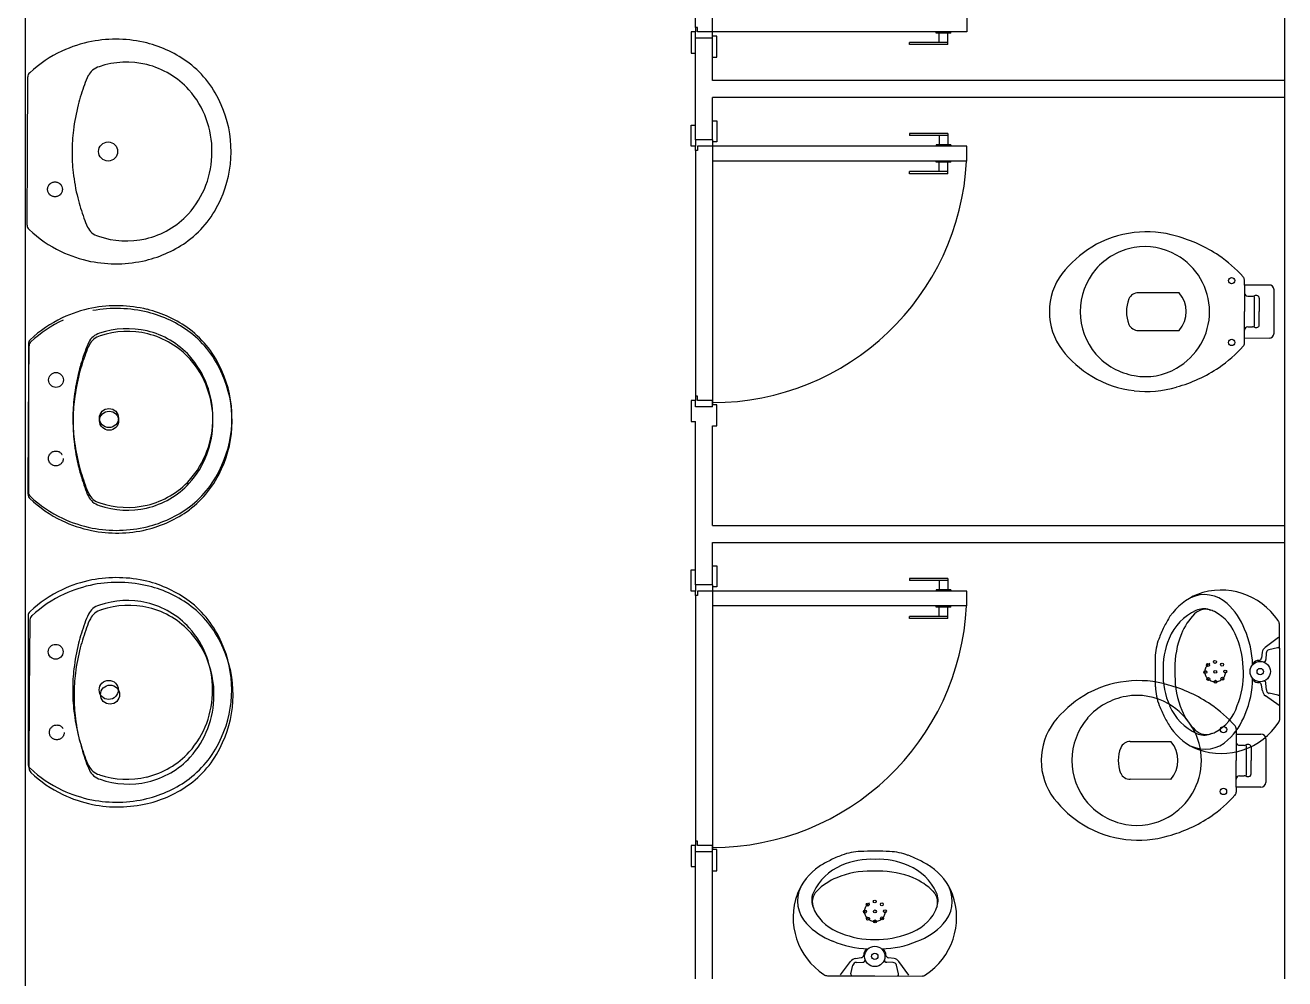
# Model space of a CAD drawing. Extents: x 0 to 244, y -71 to 76.
# Drawn here: x 207.294 to 210.265, y -42.447 to -40.196 of the extents above; entities that cross this region are included whole.
import ezdxf

# ---------------------------------------------------------------- set-up
doc = ezdxf.new("R2010")
doc.units = 0
doc.header["$LTSCALE"] = 0.01
doc.header["$MEASUREMENT"] = 0
doc.linetypes.add('DASHDOT', pattern=[1, 0.5, -0.25, 0, -0.25])
doc.linetypes.add('HIDDEN', pattern=[0.375, 0.25, -0.125])
for name, color, linetype in [('ALV', 2, 'CONTINUOUS'), ('APSAN', 1, 'CONTINUOUS'), ('CARIMBO', 7, 'CONTINUOUS'), ('DIV', 2, 'CONTINUOUS'), ('PORTA', 2, 'CONTINUOUS')]:
    doc.layers.add(name, color=color, linetype=linetype)

msp = doc.modelspace()

# ---------------------------------------------------------------- linework, layer by layer
at = {"layer": 'ALV'}
for p, q in [((207.2943, -37.5568), (207.2943, -43.5965)), ((210.2652, -42.4465), (210.2652, -38.6564))]:
    msp.add_line(p, q, dxfattribs=at)
at = {"layer": 'APSAN'}
for p, q in [((207.2999, -40.4932), (207.3007, -40.3182)), ((207.2991, -40.6682), (207.2999, -40.4932)), ((210.1698, -40.8025), (210.1698, -40.7973)), ((210.1698, -40.8093), (210.1698, -40.8025)), ((210.2278, -40.8092), (210.1698, -40.8093)), ((210.1698, -40.8093), (210.1698, -40.8718)), ((210.0158, -40.8274), (209.9198, -40.8275)), ((210.1778, -40.8358), (210.1888, -40.8357)), ((210.1933, -40.8717), (210.1933, -40.8362)), ((210.2048, -40.8402), (210.2048, -40.8717)), ((210.2398, -40.8717), (210.2398, -40.8202)), ((210.1699, -40.9343), (210.1698, -40.8718)), ((210.1934, -40.9072), (210.1933, -40.8717)), ((210.2049, -40.9032), (210.2048, -40.8717)), ((210.2399, -40.9232), (210.2398, -40.8717)), ((210.1779, -40.9078), (210.1889, -40.9077)), ((209.9199, -40.9165), (210.0159, -40.9164)), ((210.1699, -40.9343), (210.2279, -40.9342)), ((210.1699, -40.9411), (210.1699, -40.9343)), ((207.3019, -40.9483), (207.3019, -41.1233)), ((210.1699, -40.9463), (210.1699, -40.9411)), ((207.3019, -41.1233), (207.302, -41.2983)), ((207.3013, -41.5898), (207.3013, -41.7648)), ((207.3013, -41.7648), (207.3014, -41.9398)), ((210.1507, -41.857), (210.1507, -41.8622)), ((209.9006, -41.8866), (209.9966, -41.8868)), ((210.1507, -41.869), (210.1506, -41.9315)), ((210.1507, -41.8622), (210.1507, -41.869)), ((210.1507, -41.869), (210.2087, -41.8691)), ((210.2206, -41.8801), (210.2206, -41.9316)), ((210.1586, -41.8955), (210.1696, -41.8955)), ((210.1741, -41.896), (210.1741, -41.9315)), ((210.1856, -41.9), (210.1856, -41.9315)), ((210.1505, -41.994), (210.1506, -41.9315)), ((210.1741, -41.9315), (210.174, -41.967)), ((210.1855, -41.963), (210.1856, -41.9315)), ((210.2206, -41.9316), (210.2205, -41.9831)), ((209.9965, -41.9758), (209.9005, -41.9756)), ((210.1585, -41.9675), (210.1695, -41.9675)), ((210.2085, -41.9941), (210.1505, -41.994)), ((210.1505, -41.994), (210.1505, -42.0008)), ((210.1505, -42.0008), (210.1505, -42.006))]:
    msp.add_line(p, q, dxfattribs=at)
for centre, radius in [((207.4899, -40.4941), 0.0225), ((207.3645, -40.5835), 0.0175), ((210.1398, -40.7988), 0.0075), ((210.1399, -40.9448), 0.0075), ((207.3669, -41.0332), 0.0175), ((207.4919, -41.1232), 0.0225), ((207.3663, -41.6748), 0.0175), ((207.4913, -41.7647), 0.0225), ((210.1207, -41.8584), 0.0075), ((210.1205, -42.0044), 0.0075)]:
    msp.add_circle(centre, radius, dxfattribs=at)
for centre, radius, start, end in [((207.5167, -40.557), 0.3292, 101.4943, 114.3446), ((207.5077, -40.5378), 0.3086, 76.2475, 100.5693), ((207.5117, -40.5126), 0.2832, 53.3063, 75.8074), ((207.5072, -40.5256), 0.2967, 115.1698, 132.8882), ((207.5334, -40.4846), 0.2012, 76.3623, 108.7212), ((207.3119, -40.3173), 0.0113, 126.3387, 184.6665), ((207.4825, -40.3348), 0.0439, 131.7931, 153.4102), ((207.4784, -40.3319), 0.039, 104.1796, 130.2315), ((207.533, -40.4827), 0.1995, 42.2691, 76.1104), ((207.5333, -40.4773), 0.242, 22.706, 52.4115), ((207.8229, -40.4851), 0.416, 159.0828, 165.9079), ((207.5599, -40.3761), 0.1317, 152.4409, 162.5344), ((207.5173, -40.4924), 0.2176, 359.2388, 41.3769), ((207.878, -40.5011), 0.4734, 165.6471, 173.0359), ((207.5132, -40.4931), 0.2667, 359.4854, 24.1783), ((207.7827, -40.4931), 0.3778, 172.4953, 180.0982), ((207.7826, -40.4979), 0.3778, 179.3626, 186.9654), ((207.5173, -40.4961), 0.2176, 318.0839, 0.2219), ((207.5132, -40.4954), 0.2667, 335.2824, 359.9754), ((207.878, -40.4908), 0.4734, 186.4249, 193.8136), ((207.8228, -40.5063), 0.416, 193.5528, 200.378), ((207.5331, -40.5114), 0.242, 307.0493, 336.7547), ((207.3103, -40.6692), 0.0113, 174.7942, 233.122), ((207.5588, -40.6128), 0.1317, 196.9263, 207.0199), ((207.5329, -40.506), 0.1995, 283.3503, 317.1916), ((207.5075, -40.4628), 0.2967, 226.5725, 244.2909), ((207.481, -40.6533), 0.0439, 206.0506, 227.6677), ((207.4769, -40.6563), 0.039, 229.2292, 255.2811), ((207.5333, -40.5041), 0.2012, 250.7395, 283.0985), ((209.9379, -40.9319), 0.248, 96.545, 121.135), ((209.9397, -40.927), 0.2433, 73.2998, 97.1072), ((209.9218, -41.0174), 0.3352, 55.9096, 74.8095), ((207.5173, -40.4314), 0.3292, 245.1162, 257.9665), ((207.5118, -40.4759), 0.2832, 283.6533, 306.1544), ((209.9507, -40.9477), 0.2681, 121.7429, 141.9017), ((209.9371, -40.8752), 0.1566, 100.09, 138.8396), ((209.9363, -40.8644), 0.1458, 59.7639, 100.5075), ((207.5081, -40.4506), 0.3086, 258.8914, 283.2133), ((209.9334, -40.8727), 0.1544, 0.3107, 60.4061), ((209.9287, -41.0042), 0.3204, 42.0099, 55.6), ((209.8588, -40.8718), 0.149, 143.0639, 180.1902), ((209.9356, -40.8719), 0.1532, 139.3983, 180.1167), ((210.1596, -40.797), 0.0102, 358.3706, 45.3059), ((210.228, -40.821), 0.0118, 3.7421, 91.3609), ((209.9764, -40.872), 0.0846, 159.2843, 200.8397), ((209.9194, -40.8517), 0.0241, 89.1714, 156.5516), ((209.9641, -40.872), 0.0683, 319.3738, 40.7502), ((210.1781, -40.8274), 0.00832, 184.78, 268.0471), ((210.1879, -40.8239), 0.0119, 274.1141, 294.0824), ((210.1972, -40.847), 0.0131, 70.6745, 109.7201), ((210.1993, -40.8402), 0.00592, 43.998, 67.4636), ((210.1981, -40.84), 0.00666, 358.0191, 36.1643), ((207.5191, -41.186), 0.3292, 101.7805, 114.6308), ((207.51, -41.1668), 0.3086, 76.5337, 100.8555), ((207.5138, -41.1415), 0.2832, 53.5925, 76.0936), ((209.8588, -40.8724), 0.149, 179.9338, 217.0601), ((209.9356, -40.8722), 0.1532, 180.0072, 220.7257), ((209.9334, -40.8714), 0.1544, 299.7178, 359.8132), ((207.5094, -41.1546), 0.2967, 115.4561, 133.1744), ((209.9195, -40.8924), 0.0241, 203.5724, 270.9525), ((210.1782, -40.9161), 0.00832, 92.0769, 175.344), ((210.188, -40.9196), 0.0119, 66.0416, 86.0099), ((210.1993, -40.9033), 0.00592, 292.6603, 316.126), ((210.1982, -40.9035), 0.00666, 323.9597, 2.1048), ((207.4837, -40.9639), 0.0439, 132.0793, 153.6964), ((207.4796, -40.961), 0.039, 104.4658, 130.5178), ((207.5354, -41.1134), 0.2012, 76.6485, 109.0074), ((207.5349, -41.1115), 0.1995, 42.5553, 76.3967), ((207.5352, -41.1061), 0.242, 22.9922, 52.6977), ((210.1973, -40.8964), 0.0131, 250.4038, 289.4495), ((210.2282, -40.9225), 0.0118, 268.763, 356.3818), ((207.3131, -40.9473), 0.0113, 126.6249, 184.9528), ((207.8249, -41.1125), 0.416, 159.369, 166.1941), ((207.5613, -41.0048), 0.1317, 152.7271, 162.8207), ((209.9506, -40.7964), 0.2681, 218.2223, 238.3811), ((209.9284, -40.7398), 0.3204, 304.5239, 318.1141), ((210.1598, -40.9466), 0.0102, 314.8181, 1.7534), ((207.5193, -41.1213), 0.2176, 359.525, 41.6631), ((209.9371, -40.8688), 0.1566, 221.2844, 260.0339), ((207.88, -41.1283), 0.4734, 165.9334, 173.3221), ((207.5153, -41.122), 0.2667, 359.7716, 24.4646), ((209.9378, -40.8121), 0.248, 238.9889, 263.579), ((209.9363, -40.8796), 0.1458, 259.6164, 300.36), ((209.9215, -40.7266), 0.3352, 285.3145, 304.2144), ((209.9396, -40.8171), 0.2433, 263.0167, 286.8242), ((207.7847, -41.1207), 0.3778, 172.7815, 180.3844), ((207.7847, -41.1255), 0.3778, 179.6488, 187.2517), ((207.5193, -41.1251), 0.2176, 318.3701, 0.5081), ((207.5153, -41.1243), 0.2667, 335.5686, 0.2616), ((207.88, -41.1179), 0.4734, 186.7111, 194.0998), ((207.8249, -41.1337), 0.416, 193.8391, 200.6642), ((207.5352, -41.1402), 0.242, 307.3355, 337.0409), ((207.5614, -41.2416), 0.1317, 197.2125, 207.3061), ((207.535, -41.1348), 0.1995, 283.6365, 317.4779), ((207.3132, -41.2992), 0.0113, 175.0804, 233.4083), ((207.5094, -41.0917), 0.2967, 226.8588, 244.5771), ((207.4838, -41.2825), 0.0439, 206.3368, 227.9539), ((207.4797, -41.2854), 0.039, 229.5154, 255.5674), ((207.5354, -41.1329), 0.2012, 251.0257, 283.3847), ((207.5138, -41.1048), 0.2832, 283.9396, 306.4407), ((207.519, -41.0604), 0.3292, 245.4024, 258.2527), ((207.5099, -41.0796), 0.3086, 259.1776, 283.4995), ((207.5094, -41.8084), 0.3086, 76.5337, 100.8555), ((207.5088, -41.7962), 0.2967, 115.4561, 133.1744), ((207.5185, -41.8275), 0.3292, 101.7805, 114.6308), ((207.5132, -41.7831), 0.2832, 53.5925, 76.0936), ((207.5348, -41.755), 0.2012, 76.6485, 109.0074), ((207.5344, -41.7531), 0.1995, 42.5553, 76.3967), ((207.5346, -41.7477), 0.242, 22.9922, 52.6977), ((207.3125, -41.5888), 0.0113, 126.6249, 184.9528), ((207.5607, -41.6463), 0.1317, 152.7271, 162.8207), ((207.4831, -41.6055), 0.0439, 132.0793, 153.6964), ((207.479, -41.6025), 0.039, 104.4658, 130.5178), ((207.8243, -41.754), 0.416, 159.369, 166.1941), ((207.5187, -41.7629), 0.2176, 359.525, 41.6631), ((207.8795, -41.7698), 0.4734, 165.9334, 173.3221), ((207.5147, -41.7636), 0.2667, 359.7716, 24.4646), ((207.7841, -41.7622), 0.3778, 172.7815, 180.3844), ((207.7841, -41.7671), 0.3778, 179.6488, 187.2517), ((207.5187, -41.7666), 0.2176, 318.3701, 0.5081), ((207.5147, -41.7659), 0.2667, 335.5686, 0.2616), ((209.9185, -41.9911), 0.248, 96.3997, 120.9898), ((209.9203, -41.9861), 0.2433, 73.1545, 96.962), ((209.9022, -42.0765), 0.3352, 55.7643, 74.6642), ((209.9313, -42.0068), 0.2681, 121.5976, 141.7564), ((209.9178, -41.9343), 0.1566, 99.9448, 138.6943), ((209.917, -41.9235), 0.1458, 59.6187, 100.3623), ((209.9142, -41.9318), 0.1544, 0.1655, 60.2608), ((209.9091, -42.0633), 0.3204, 41.8646, 55.4548), ((207.8795, -41.7595), 0.4734, 186.7111, 194.0998), ((209.8396, -41.9307), 0.149, 142.9186, 180.0449), ((209.9163, -41.931), 0.1532, 139.253, 179.9715), ((210.1405, -41.8567), 0.0102, 358.2253, 45.1606), ((207.8243, -41.7752), 0.416, 193.8391, 200.6642), ((207.5346, -41.7818), 0.242, 307.3355, 337.0409), ((209.9002, -41.9107), 0.0241, 89.0262, 156.4063), ((209.9448, -41.9312), 0.0683, 319.2285, 40.6049), ((210.1589, -41.8872), 0.00832, 184.6347, 267.9018), ((210.2089, -41.8808), 0.0118, 3.5969, 91.2157), ((207.5344, -41.7764), 0.1995, 283.6365, 317.4779), ((209.9571, -41.9312), 0.0846, 159.139, 200.6944), ((210.1688, -41.8837), 0.0119, 273.9688, 293.9371), ((210.178, -41.9068), 0.0131, 70.5292, 109.5749), ((210.1801, -41.9), 0.00592, 43.8527, 67.3184), ((210.1789, -41.8998), 0.00666, 357.8739, 36.019), ((207.3126, -41.9408), 0.0113, 175.0804, 233.4083), ((207.5608, -41.8831), 0.1317, 197.2125, 207.3061), ((207.4832, -41.924), 0.0439, 206.3368, 227.9539), ((209.8396, -41.9314), 0.149, 179.7885, 216.9148), ((209.9163, -41.9313), 0.1532, 179.862, 220.5804), ((209.9142, -41.9305), 0.1544, 299.5726, 359.668), ((207.5088, -41.7333), 0.2967, 226.8588, 244.5771), ((207.4791, -41.9269), 0.039, 229.5154, 255.5674), ((207.5348, -41.7745), 0.2012, 251.0257, 283.3847), ((207.5132, -41.7464), 0.2832, 283.9396, 306.4407), ((209.9002, -41.9515), 0.0241, 203.4271, 270.8073), ((210.1588, -41.9758), 0.00832, 91.9316, 175.1987), ((210.1687, -41.9794), 0.0119, 65.8963, 85.8646), ((210.1779, -41.9562), 0.0131, 250.2586, 289.3042), ((210.18, -41.9631), 0.00592, 292.5151, 315.9807), ((210.1789, -41.9633), 0.00666, 323.8144, 1.9596), ((207.5184, -41.7019), 0.3292, 245.4024, 258.2527), ((210.1403, -42.0063), 0.0102, 314.6728, 1.6081), ((210.2088, -41.9823), 0.0118, 268.6178, 356.2366), ((207.5094, -41.7211), 0.3086, 259.1776, 283.4995), ((209.9315, -41.8555), 0.2681, 218.077, 238.2358), ((209.9178, -41.928), 0.1566, 221.1391, 259.8887), ((209.9094, -41.799), 0.3204, 304.3787, 317.9688), ((209.917, -41.9387), 0.1458, 259.4711, 300.2148), ((209.9026, -41.7857), 0.3352, 285.1692, 304.0691), ((209.9186, -41.8712), 0.248, 238.8437, 263.4337), ((209.9205, -41.8762), 0.2433, 262.8715, 286.6789)]:
    msp.add_arc(centre, radius, start, end, dxfattribs=at)
at = {"layer": 'CARIMBO', "color": 2}
for p, q in [((209.4427, -40.2147), (209.4427, -40.2117)), ((209.4427, -40.2147), (209.4427, -40.2117)), ((209.4777, -40.2147), (209.4427, -40.2147)), ((209.4777, -40.2147), (209.4427, -40.2147)), ((209.4502, -40.2367), (209.4502, -40.2147)), ((209.4502, -40.2367), (209.4502, -40.2147)), ((209.4702, -40.2417), (209.4702, -40.2147)), ((209.4702, -40.2417), (209.4702, -40.2147)), ((209.4777, -40.2147), (209.4777, -40.2117)), ((209.4777, -40.2147), (209.4777, -40.2117)), ((209.4702, -40.2367), (209.3802, -40.2367)), ((209.3802, -40.2417), (209.3802, -40.2367)), ((209.4702, -40.2367), (209.3802, -40.2367)), ((209.3802, -40.2417), (209.3802, -40.2367)), ((209.4702, -40.2417), (209.3802, -40.2417)), ((209.4702, -40.2417), (209.3802, -40.2417)), ((207.2999, -40.4932), (207.3007, -40.3182)), ((209.3802, -40.4517), (209.3802, -40.4567)), ((209.4702, -40.4517), (209.3802, -40.4517)), ((209.3802, -40.4517), (209.3802, -40.4567)), ((209.4702, -40.4517), (209.3802, -40.4517)), ((209.4702, -40.4567), (209.3802, -40.4567)), ((209.4702, -40.4567), (209.3802, -40.4567)), ((209.4502, -40.4567), (209.4502, -40.4787)), ((209.4502, -40.4567), (209.4502, -40.4787)), ((209.4702, -40.4517), (209.4702, -40.4787)), ((209.4702, -40.4517), (209.4702, -40.4787)), ((209.4777, -40.4787), (209.4427, -40.4787)), ((209.4427, -40.4787), (209.4427, -40.4817)), ((209.4777, -40.4787), (209.4427, -40.4787)), ((209.4427, -40.4787), (209.4427, -40.4817)), ((209.4777, -40.4787), (209.4777, -40.4817)), ((209.4777, -40.4787), (209.4777, -40.4817)), ((207.2991, -40.6682), (207.2999, -40.4932)), ((209.4427, -40.5197), (209.4427, -40.5167)), ((209.4427, -40.5197), (209.4427, -40.5167)), ((209.4777, -40.5197), (209.4427, -40.5197)), ((209.4777, -40.5197), (209.4427, -40.5197)), ((209.4502, -40.5417), (209.4502, -40.5197)), ((209.4502, -40.5417), (209.4502, -40.5197)), ((209.4702, -40.5467), (209.4702, -40.5197)), ((209.4702, -40.5467), (209.4702, -40.5197)), ((209.4777, -40.5197), (209.4777, -40.5167)), ((209.4777, -40.5197), (209.4777, -40.5167)), ((209.3802, -40.5467), (209.3802, -40.5417)), ((209.4702, -40.5417), (209.3802, -40.5417)), ((209.3802, -40.5467), (209.3802, -40.5417)), ((209.4702, -40.5417), (209.3802, -40.5417)), ((209.4702, -40.5467), (209.3802, -40.5467)), ((209.4702, -40.5467), (209.3802, -40.5467)), ((210.1698, -40.8025), (210.1698, -40.7973)), ((210.1698, -40.8093), (210.1698, -40.8025)), ((210.2278, -40.8092), (210.1698, -40.8093)), ((210.1698, -40.8093), (210.1698, -40.8718)), ((210.0158, -40.8274), (209.9198, -40.8275)), ((210.1778, -40.8358), (210.1888, -40.8357)), ((210.1933, -40.8717), (210.1933, -40.8362)), ((210.2048, -40.8402), (210.2048, -40.8717)), ((210.2398, -40.8717), (210.2398, -40.8202)), ((210.1699, -40.9343), (210.1698, -40.8718)), ((210.1934, -40.9072), (210.1933, -40.8717)), ((210.2049, -40.9032), (210.2048, -40.8717)), ((210.2399, -40.9232), (210.2398, -40.8717)), ((210.1779, -40.9078), (210.1889, -40.9077)), ((209.9199, -40.9165), (210.0159, -40.9164)), ((210.1699, -40.9343), (210.2279, -40.9342)), ((210.1699, -40.9411), (210.1699, -40.9343)), ((207.3022, -41.1281), (207.3034, -40.9531)), ((210.1699, -40.9463), (210.1699, -40.9411)), ((207.301, -41.3031), (207.3022, -41.1281)), ((209.3802, -41.5016), (209.3802, -41.5066)), ((209.4702, -41.5016), (209.3802, -41.5016)), ((209.4702, -41.5016), (209.4702, -41.5286)), ((209.4702, -41.5066), (209.3802, -41.5066)), ((209.4777, -41.5286), (209.4427, -41.5286)), ((209.4427, -41.5286), (209.4427, -41.5316)), ((209.4502, -41.5066), (209.4502, -41.5286)), ((209.4777, -41.5286), (209.4777, -41.5316)), ((209.3802, -41.5966), (209.3802, -41.5916)), ((209.4702, -41.5916), (209.3802, -41.5916)), ((209.4427, -41.5696), (209.4427, -41.5666)), ((209.4777, -41.5696), (209.4427, -41.5696)), ((209.4502, -41.5916), (209.4502, -41.5696)), ((209.4702, -41.5966), (209.4702, -41.5696)), ((209.4777, -41.5696), (209.4777, -41.5666)), ((210.0872, -41.5755), (210.0908, -41.5766)), ((207.3045, -41.7745), (207.3057, -41.5995)), ((209.4702, -41.5966), (209.3802, -41.5966)), ((210.2531, -41.7212), (210.2524, -41.6097)), ((210.2506, -41.6407), (210.2187, -41.6644)), ((210.2118, -41.6759), (210.2099, -41.6895)), ((210.2213, -41.6784), (210.2204, -41.6929)), ((210.2477, -41.6652), (210.2277, -41.6698)), ((209.9591, -41.7213), (209.9591, -41.723)), ((209.9591, -41.723), (209.9591, -41.7247)), ((210.0059, -41.7149), (210.0061, -41.7227)), ((210.0061, -41.7227), (210.006, -41.7306)), ((210.2538, -41.8327), (210.2531, -41.7212)), ((210.2124, -41.7669), (210.2103, -41.7535)), ((210.2218, -41.7644), (210.2207, -41.7499)), ((207.3034, -41.9495), (207.3045, -41.7745)), ((210.2516, -41.8017), (210.2194, -41.7784)), ((210.2484, -41.7772), (210.2284, -41.7728)), ((210.0926, -41.8678), (210.0891, -41.8689)), ((209.2988, -42.1456), (209.2971, -42.1456)), ((209.3005, -42.1456), (209.2988, -42.1456)), ((209.2986, -42.1926), (209.2908, -42.1924)), ((209.3065, -42.1925), (209.2986, -42.1926)), ((209.1529, -42.2778), (209.1517, -42.2743)), ((209.4452, -42.2751), (209.444, -42.2786)), ((209.2175, -42.4374), (209.2411, -42.4054)), ((209.242, -42.4344), (209.2466, -42.4144)), ((209.2526, -42.3985), (209.2661, -42.3965)), ((209.2551, -42.408), (209.2696, -42.407)), ((209.3411, -42.4082), (209.3266, -42.4072)), ((209.3436, -42.3987), (209.3301, -42.3967)), ((209.354, -42.4347), (209.3496, -42.4147)), ((209.3785, -42.4378), (209.3551, -42.4057)), ((209.1865, -42.4393), (209.298, -42.4396)), ((209.298, -42.4396), (209.4095, -42.4399))]:
    msp.add_line(p, q, dxfattribs=at)
for centre, radius in [((207.4899, -40.4941), 0.0225), ((210.1398, -40.7988), 0.0075), ((210.1399, -40.9448), 0.0075), ((207.4922, -41.1294), 0.0225), ((210.084, -41.706), 0.0035), ((210.1004, -41.6986), 0.0035), ((210.1172, -41.7051), 0.0035), ((210.2071, -41.7215), 0.024), ((210.0776, -41.7228), 0.0035), ((210.0849, -41.7392), 0.0035), ((210.1011, -41.7221), 0.0035), ((210.1181, -41.7383), 0.0035), ((210.1246, -41.7215), 0.0035), ((210.2071, -41.7215), 0.0075), ((207.4945, -41.7758), 0.0225), ((210.1017, -41.7456), 0.0035), ((209.2815, -42.2713), 0.0035), ((209.298, -42.2641), 0.0035), ((209.3147, -42.2707), 0.0035), ((209.2749, -42.288), 0.0035), ((209.2821, -42.3045), 0.0035), ((209.2984, -42.2876), 0.0035), ((209.3153, -42.3039), 0.0035), ((209.3219, -42.2871), 0.0035), ((209.2988, -42.3111), 0.0035), ((209.2981, -42.3936), 0.024), ((209.2981, -42.3936), 0.0075)]:
    msp.add_circle(centre, radius, dxfattribs=at)
at = {"layer": 'CARIMBO', "color": 2, "linetype": 'HIDDEN'}
for centre in [(207.3645, -40.5835), (207.3666, -41.2186), (207.3689, -41.865)]:
    msp.add_circle(centre, 0.0175, dxfattribs=at)
at = {"layer": 'CARIMBO', "color": 2, "linetype": 'DASHDOT'}
for centre in [(210.1011, -41.7221), (209.2984, -42.2876)]:
    msp.add_circle(centre, 0.024, dxfattribs=at)
at = {"layer": 'CARIMBO', "color": 2}
for centre, radius, start, end in [((207.5167, -40.557), 0.3292, 101.4943, 114.3446), ((207.5077, -40.5378), 0.3086, 76.2475, 100.5693), ((207.5117, -40.5126), 0.2832, 53.3063, 75.8074), ((207.5072, -40.5256), 0.2967, 115.1698, 132.8882), ((207.5334, -40.4846), 0.2012, 76.3623, 108.7212), ((207.3119, -40.3173), 0.0113, 126.3387, 184.6665), ((207.4825, -40.3348), 0.0439, 131.7931, 153.4102), ((207.4784, -40.3319), 0.039, 104.1796, 130.2315), ((207.533, -40.4827), 0.1995, 42.2691, 76.1104), ((207.5333, -40.4773), 0.242, 22.706, 52.4115), ((207.8229, -40.4851), 0.416, 159.0828, 165.9079), ((207.5599, -40.3761), 0.1317, 152.4409, 162.5344), ((207.5173, -40.4924), 0.2176, 359.2388, 41.3769), ((207.878, -40.5011), 0.4734, 165.6471, 173.0359), ((207.5132, -40.4931), 0.2667, 359.4854, 24.1783), ((207.7827, -40.4931), 0.3778, 172.4953, 180.0982), ((207.7826, -40.4979), 0.3778, 179.3626, 186.9654), ((207.5173, -40.4961), 0.2176, 318.0839, 0.2219), ((207.5132, -40.4954), 0.2667, 335.2824, 359.9754), ((207.878, -40.4908), 0.4734, 186.4249, 193.8136), ((207.8228, -40.5063), 0.416, 193.5528, 200.378), ((207.5331, -40.5114), 0.242, 307.0493, 336.7547), ((207.3103, -40.6692), 0.0113, 174.7942, 233.122), ((207.5588, -40.6128), 0.1317, 196.9263, 207.0199), ((207.5329, -40.506), 0.1995, 283.3503, 317.1916), ((207.5075, -40.4628), 0.2967, 226.5725, 244.2909), ((207.481, -40.6533), 0.0439, 206.0506, 227.6677), ((207.4769, -40.6563), 0.039, 229.2292, 255.2811), ((207.5333, -40.5041), 0.2012, 250.7395, 283.0985), ((209.9379, -40.9319), 0.248, 96.545, 121.135), ((209.9397, -40.927), 0.2433, 73.2998, 97.1072), ((209.9218, -41.0174), 0.3352, 55.9096, 74.8095), ((207.5173, -40.4314), 0.3292, 245.1162, 257.9665), ((207.5118, -40.4759), 0.2832, 283.6533, 306.1544), ((209.9507, -40.9477), 0.2681, 121.7429, 141.9017), ((209.9371, -40.8752), 0.1566, 100.09, 138.8396), ((209.9363, -40.8644), 0.1458, 59.7639, 100.5075), ((207.5081, -40.4506), 0.3086, 258.8914, 283.2133), ((209.9334, -40.8727), 0.1544, 0.3107, 60.4061), ((209.9287, -41.0042), 0.3204, 42.0099, 55.6), ((209.8588, -40.8718), 0.149, 143.0639, 180.1902), ((209.9356, -40.8719), 0.1532, 139.3983, 180.1167), ((210.1596, -40.797), 0.0102, 358.3706, 45.3059), ((210.228, -40.821), 0.0118, 3.7421, 91.3609), ((209.9764, -40.872), 0.0846, 159.2843, 200.8397), ((209.9194, -40.8517), 0.0241, 89.1714, 156.5516), ((209.9641, -40.872), 0.0683, 319.3738, 40.7502), ((210.1781, -40.8274), 0.00832, 184.78, 268.0471), ((210.1879, -40.8239), 0.0119, 274.1141, 294.0824), ((210.1972, -40.847), 0.0131, 70.6745, 109.7201), ((210.1993, -40.8402), 0.00592, 43.998, 67.4636), ((210.1981, -40.84), 0.00666, 358.0191, 36.1643), ((207.5099, -41.1732), 0.3086, 76.134, 100.4558), ((207.5139, -41.1479), 0.2832, 53.1928, 75.6939), ((209.8588, -40.8724), 0.149, 179.9338, 217.0601), ((209.9356, -40.8722), 0.1532, 180.0072, 220.7257), ((209.9334, -40.8714), 0.1544, 299.7178, 359.8132), ((207.5094, -41.161), 0.2967, 115.0563, 132.7747), ((209.9195, -40.8924), 0.0241, 203.5724, 270.9525), ((210.1782, -40.9161), 0.00832, 92.0769, 175.344), ((210.188, -40.9196), 0.0119, 66.0416, 86.0099), ((210.1993, -40.9033), 0.00592, 292.6603, 316.126), ((210.1982, -40.9035), 0.00666, 323.9597, 2.1048), ((207.4851, -40.9701), 0.0439, 131.6796, 153.2966), ((207.481, -40.9671), 0.039, 104.0661, 130.118), ((207.5357, -41.12), 0.2012, 76.2487, 108.6077), ((207.5353, -41.1181), 0.1995, 42.1556, 75.9969), ((207.5356, -41.1127), 0.242, 22.5925, 52.298), ((210.1973, -40.8964), 0.0131, 250.4038, 289.4495), ((210.2282, -40.9225), 0.0118, 268.763, 356.3818), ((207.3146, -40.9522), 0.0113, 126.2252, 184.553), ((207.5624, -41.0115), 0.1317, 152.3274, 162.4209), ((209.9506, -40.7964), 0.2681, 218.2223, 238.3811), ((209.9284, -40.7398), 0.3204, 304.5239, 318.1141), ((210.1598, -40.9466), 0.0102, 314.8181, 1.7534), ((207.8252, -41.121), 0.416, 158.9692, 165.7944), ((207.5196, -41.1277), 0.2176, 359.1253, 41.2634), ((209.9371, -40.8688), 0.1566, 221.2844, 260.0339), ((207.8803, -41.1372), 0.4734, 165.5336, 172.9224), ((207.5155, -41.1284), 0.2667, 359.3719, 24.0648), ((209.9378, -40.8121), 0.248, 238.9889, 263.579), ((209.9363, -40.8796), 0.1458, 259.6164, 300.36), ((209.9215, -40.7266), 0.3352, 285.3145, 304.2144), ((209.9396, -40.8171), 0.2433, 263.0167, 286.8242), ((207.7849, -41.1289), 0.3778, 172.3818, 179.9847), ((207.7849, -41.1338), 0.3778, 179.249, 186.8519), ((207.5195, -41.1315), 0.2176, 317.9704, 0.1084), ((207.5155, -41.1307), 0.2667, 335.1689, 359.8618), ((207.8803, -41.1268), 0.4734, 186.3114, 193.7001), ((207.8251, -41.1422), 0.416, 193.4393, 200.2645), ((207.5353, -41.1467), 0.242, 306.9358, 336.6412), ((207.5608, -41.2483), 0.1317, 196.8128, 206.9064), ((207.5351, -41.1413), 0.1995, 283.2368, 317.0781), ((207.3122, -41.3042), 0.0113, 174.6807, 233.0085), ((207.5098, -41.0981), 0.2967, 226.459, 244.1774), ((207.4829, -41.2886), 0.0439, 205.9371, 227.5542), ((207.4788, -41.2915), 0.039, 229.1157, 255.1676), ((207.5356, -41.1394), 0.2012, 250.626, 282.985), ((207.5142, -41.1112), 0.2832, 283.5398, 306.0409), ((207.5197, -41.0668), 0.3292, 245.0027, 257.853), ((207.5105, -41.0859), 0.3086, 258.7779, 283.0998), ((207.5212, -41.8388), 0.3292, 101.3822, 114.2326), ((207.5123, -41.8196), 0.3086, 76.1355, 100.4573), ((207.5163, -41.7943), 0.2832, 53.1943, 75.6954), ((210.1151, -41.6905), 0.1612, 33.6357, 110.3976), ((207.5118, -41.8074), 0.2967, 115.0578, 132.7762), ((210.1141, -41.6745), 0.146, 112.2077, 145.1022), ((210.0759, -41.6174), 0.0775, 46.6739, 115.5334), ((210.019, -41.6804), 0.1624, 21.191, 47.3438), ((207.3169, -41.5986), 0.0113, 126.2267, 184.5545), ((207.4874, -41.6165), 0.0439, 131.6811, 153.2981), ((207.4834, -41.6135), 0.039, 104.0676, 130.1195), ((207.5381, -41.7664), 0.2012, 76.2502, 108.6092), ((207.5376, -41.7644), 0.1995, 42.1571, 75.9984), ((207.5379, -41.7591), 0.242, 22.594, 52.2995), ((210.2176, -41.7322), 0.2641, 147.6998, 154.0985), ((210.1079, -41.6905), 0.1247, 114.8747, 157.6884), ((210.1527, -41.6858), 0.142, 134.9374, 157.9236), ((210.0784, -41.6114), 0.0369, 65.9536, 134.9374), ((210.0738, -41.6169), 0.0436, 72.0555, 114.8747), ((210.0801, -41.6266), 0.0507, 67.8654, 74.7015), ((210.0485, -41.6764), 0.1092, 18.4458, 62.3369), ((207.8276, -41.7674), 0.416, 158.9708, 165.7959), ((207.5648, -41.6579), 0.1317, 152.3289, 162.4224), ((210.2826, -41.7637), 0.3364, 154.0985, 159.2937), ((210.2382, -41.61), 0.0142, 1.3061, 38.2962), ((207.5219, -41.7741), 0.2176, 359.1268, 41.2649), ((210.0931, -41.6921), 0.1338, 159.2937, 178.516), ((210.1537, -41.7137), 0.1758, 156.3704, 183.0186), ((210.2135, -41.7105), 0.2076, 157.9236, 181.2235), ((209.955, -41.7215), 0.2125, 359.9414, 22.02), ((209.9734, -41.7095), 0.2157, 1.0306, 24.0097), ((207.8826, -41.7836), 0.4734, 165.5351, 172.9239), ((207.5179, -41.7748), 0.2667, 359.3734, 24.0663), ((210.2307, -41.6794), 0.0193, 128.5689, 169.4959), ((210.2296, -41.678), 0.00835, 103.1003, 182.8112), ((210.249, -41.6687), 0.00375, 9.212, 110.4903), ((210.9747, -41.7149), 1.0157, 178.516, 180.3611), ((210.2033, -41.7122), 0.0168, 86.2148, 142.7984), ((210.2034, -41.689), 0.00652, 279.2409, 356.4603), ((210.2156, -41.6939), 0.00485, 254.5388, 12.3644), ((207.7873, -41.7753), 0.3778, 172.3833, 179.9862), ((210.9747, -41.7183), 1.0157, 180.3611, 182.2062), ((210.1538, -41.73), 0.1758, 177.7035, 204.3518), ((210.2136, -41.7324), 0.2076, 179.4987, 202.7986), ((209.9551, -41.7246), 0.2125, 338.7021, 0.7807), ((209.9735, -41.7364), 0.2157, 336.7125, 359.6916), ((210.0935, -41.7523), 0.1338, 182.2062, 201.4285), ((210.2034, -41.7308), 0.0168, 217.9237, 274.5073), ((210.2038, -41.7539), 0.00652, 4.2618, 81.4812), ((210.2312, -41.7632), 0.0193, 191.2263, 232.1532), ((210.216, -41.7489), 0.00485, 348.3578, 106.1834), ((210.2302, -41.7647), 0.00835, 177.911, 257.6219), ((207.7873, -41.7802), 0.3778, 179.2505, 186.8534), ((207.5219, -41.7778), 0.2176, 317.9719, 0.1099), ((207.5179, -41.7771), 0.2667, 335.1704, 359.8633), ((210.2497, -41.7737), 0.00375, 250.2319, 351.5101), ((207.8827, -41.7732), 0.4734, 186.3129, 193.7016), ((210.2821, -41.6783), 0.3364, 201.4285, 206.6236), ((210.2175, -41.7106), 0.2641, 206.6236, 213.0224), ((210.1083, -41.7537), 0.1247, 203.0338, 245.8474), ((210.1531, -41.7578), 0.142, 202.7986, 225.7848), ((210.0491, -41.7686), 0.1092, 298.3852, 342.2764), ((210.0195, -41.7649), 0.1624, 313.3784, 339.5312), ((210.1147, -41.7696), 0.146, 215.6199, 248.5145), ((210.1155, -41.7536), 0.1612, 250.3246, 327.0864), ((210.2396, -41.8325), 0.0142, 322.426, 359.4161), ((207.8275, -41.7886), 0.416, 193.4408, 200.266), ((210.0772, -41.8272), 0.0775, 245.1887, 314.0483), ((210.0798, -41.8332), 0.0369, 225.7848, 294.7685), ((210.0751, -41.8277), 0.0436, 245.8474, 288.6667), ((210.0813, -41.8179), 0.0507, 286.0207, 292.8568), ((207.5377, -41.7931), 0.242, 306.9373, 336.6427), ((207.5632, -41.8946), 0.1317, 196.8143, 206.9079), ((207.5375, -41.7877), 0.1995, 283.2383, 317.0796), ((207.3146, -41.9506), 0.0113, 174.6822, 233.01), ((207.5122, -41.7445), 0.2967, 226.4605, 244.1789), ((207.4853, -41.935), 0.0439, 205.9386, 227.5557), ((207.4812, -41.9379), 0.039, 229.1172, 255.1691), ((207.538, -41.7858), 0.2012, 250.6275, 282.9865), ((207.5165, -41.7576), 0.2832, 283.5413, 306.0424), ((207.5221, -41.7132), 0.3292, 245.0042, 257.8545), ((207.5129, -41.7323), 0.3086, 258.7794, 283.1013), ((209.3407, -42.469), 0.3364, 110.9185, 116.1136), ((209.2683, -42.2797), 0.1338, 91.6962, 110.9185), ((209.2944, -43.1612), 1.0157, 89.8511, 91.6962), ((209.2978, -43.1612), 1.0157, 88.006, 89.8511), ((209.3285, -42.2799), 0.1338, 68.7837, 88.006), ((209.2552, -42.4687), 0.3364, 63.5885, 68.7837), ((209.2508, -42.3008), 0.146, 125.1099, 158.0045), ((209.2668, -42.2946), 0.1247, 112.5238, 155.3374), ((209.3089, -42.4041), 0.2641, 116.1136, 122.5124), ((209.2901, -42.3402), 0.1758, 87.1935, 113.8418), ((209.3064, -42.3402), 0.1758, 65.8604, 92.5086), ((209.33, -42.2947), 0.1247, 24.3647, 67.1784), ((209.2873, -42.4041), 0.2641, 57.1898, 63.5885), ((209.3459, -42.301), 0.146, 21.6977, 54.5922), ((209.2623, -42.3393), 0.142, 112.2886, 135.2748), ((209.2872, -42.4), 0.2076, 88.9887, 112.2886), ((209.3091, -42.4001), 0.2076, 67.4136, 90.7135), ((209.3343, -42.3395), 0.142, 44.4274, 67.4136), ((209.1935, -42.2628), 0.0775, 154.6787, 223.5383), ((209.1931, -42.2607), 0.0436, 155.3374, 198.1567), ((209.1876, -42.2653), 0.0369, 135.2748, 204.2585), ((209.4094, -42.2659), 0.0369, 335.4436, 44.4274), ((209.4039, -42.2613), 0.0436, 341.5455, 24.3647), ((209.4034, -42.2633), 0.0775, 316.1639, 25.0234), ((209.2668, -42.3017), 0.1612, 159.8146, 236.5764), ((209.3299, -42.3019), 0.1612, 303.1257, 19.8876), ((209.2028, -42.2669), 0.0507, 195.5107, 202.3468), ((209.2524, -42.2352), 0.1092, 207.8752, 251.7664), ((209.3446, -42.2354), 0.1092, 287.9358, 331.8269), ((209.3941, -42.2674), 0.0507, 337.3554, 344.1915), ((209.2564, -42.2057), 0.1624, 222.8684, 249.0212), ((209.3409, -42.2059), 0.1624, 290.681, 316.8338), ((209.2853, -42.1599), 0.2157, 246.2025, 269.1816), ((209.2972, -42.1415), 0.2125, 248.1921, 270.2707), ((209.3003, -42.1416), 0.2125, 269.4314, 291.51), ((209.3122, -42.16), 0.2157, 270.5206, 293.4997), ((209.2657, -42.39), 0.00652, 273.7518, 350.9712), ((209.2889, -42.3898), 0.0168, 127.4137, 183.9973), ((209.3074, -42.3899), 0.0168, 355.7048, 52.2884), ((209.3306, -42.3902), 0.00652, 188.7309, 265.9503), ((209.2562, -42.4174), 0.0193, 100.7163, 141.6432), ((209.2547, -42.4163), 0.00835, 87.401, 167.1119), ((209.2706, -42.4023), 0.00485, 257.8478, 15.6734), ((209.3256, -42.4024), 0.00485, 164.0288, 281.8544), ((209.3414, -42.4165), 0.00835, 12.5903, 92.3012), ((209.3399, -42.4176), 0.0193, 38.0589, 78.9859), ((209.1868, -42.4251), 0.0142, 231.916, 268.9061), ((209.2455, -42.4357), 0.00375, 159.7219, 261.0001), ((209.3505, -42.436), 0.00375, 278.702, 19.9803), ((209.4093, -42.4257), 0.0142, 270.7961, 307.7862)]:
    msp.add_arc(centre, radius, start, end, dxfattribs=at)
at = {"layer": 'DIV'}
for p, q in [((208.9152, -40.2267), (208.8752, -40.2267)), ((208.8752, -40.4667), (208.8752, -40.2267)), ((208.9152, -40.3267), (208.9152, -40.2267)), ((210.2652, -40.3267), (208.9152, -40.3267)), ((210.2652, -40.3667), (208.9152, -40.3667)), ((208.9152, -40.4667), (208.9152, -40.3667)), ((208.9152, -40.4667), (208.8752, -40.4667)), ((208.9152, -41.0967), (208.8752, -41.0967)), ((208.8752, -41.5166), (208.8752, -41.1317)), ((208.9152, -41.3766), (208.9152, -41.1417)), ((208.9152, -41.3766), (210.2652, -41.3766)), ((208.9152, -41.5166), (208.9152, -41.4166)), ((208.9152, -41.4166), (210.2652, -41.4166)), ((208.9152, -41.5166), (208.8752, -41.5166)), ((208.9152, -42.1466), (208.8752, -42.1466)), ((208.8752, -42.4465), (208.8752, -42.1466)), ((208.9152, -42.4465), (208.9152, -42.1466))]:
    msp.add_line(p, q, dxfattribs=at)
at = {"layer": 'PORTA', "color": 1}
for p, q in [((208.8752, -40.2017), (208.8752, -39.6217)), ((208.8752, -40.4917), (208.8752, -41.0717)), ((208.9152, -40.5167), (208.9152, -41.0917)), ((208.8752, -41.5416), (208.8752, -42.1216)), ((208.9152, -41.5666), (208.9152, -42.1416))]:
    msp.add_line(p, q, dxfattribs=at)
at = {"layer": 'PORTA'}
for p, q in [((208.9152, -40.2117), (208.9152, -40.1767)), ((209.5152, -40.1767), (209.5152, -40.2117)), ((209.5152, -40.2117), (208.9152, -40.2117)), ((209.5152, -40.4817), (208.9152, -40.4817)), ((208.9152, -40.4817), (208.9152, -40.5167)), ((209.5152, -40.5167), (209.5152, -40.4817)), ((209.5152, -40.5167), (208.9152, -40.5167)), ((208.9152, -41.5316), (208.9152, -41.5666)), ((209.5152, -41.5316), (208.9152, -41.5316)), ((209.5152, -41.5666), (209.5152, -41.5316)), ((209.5152, -41.5666), (208.9152, -41.5666))]:
    msp.add_line(p, q, dxfattribs=at)
at = {"layer": 'PORTA', "linetype": 'Continuous'}
for p, q in [((208.8752, -40.2117), (208.8652, -40.2117)), ((208.8652, -40.2117), (208.8652, -40.2617)), ((208.8802, -40.2017), (208.8752, -40.2017)), ((208.8752, -40.2017), (208.8752, -40.2117)), ((208.8752, -40.2267), (208.8752, -40.2117)), ((208.8802, -40.2117), (208.8802, -40.2017)), ((208.9152, -40.2117), (208.8802, -40.2117)), ((208.9152, -40.2217), (208.9152, -40.2117)), ((208.9252, -40.2217), (208.9152, -40.2217)), ((208.9152, -40.2267), (208.9152, -40.2217)), ((208.9252, -40.2717), (208.9252, -40.2217)), ((208.8652, -40.2617), (208.8752, -40.2617)), ((208.9152, -40.2717), (208.9252, -40.2717)), ((208.8652, -40.4817), (208.8652, -40.4317)), ((208.8652, -40.4317), (208.8752, -40.4317)), ((208.9152, -40.4217), (208.9252, -40.4217)), ((208.9252, -40.4217), (208.9252, -40.4717)), ((208.8752, -40.4817), (208.8652, -40.4817)), ((208.8752, -40.4667), (208.8752, -40.4817)), ((208.8752, -40.4917), (208.8752, -40.4817)), ((208.8802, -40.4917), (208.8752, -40.4917)), ((208.9152, -40.4817), (208.8802, -40.4817)), ((208.8802, -40.4817), (208.8802, -40.4917)), ((208.9152, -40.4667), (208.9152, -40.4717)), ((208.9252, -40.4717), (208.9152, -40.4717)), ((208.9152, -40.4717), (208.9152, -40.4817)), ((208.8752, -41.0817), (208.8652, -41.0817)), ((208.8652, -41.0817), (208.8652, -41.1317)), ((208.8802, -41.0717), (208.8752, -41.0717)), ((208.8752, -41.0717), (208.8752, -41.0817)), ((208.8752, -41.0967), (208.8752, -41.0817)), ((208.8802, -41.0817), (208.8802, -41.0717)), ((208.9152, -41.0817), (208.8802, -41.0817)), ((208.9152, -41.0917), (208.9152, -41.0817)), ((208.9252, -41.0917), (208.9152, -41.0917)), ((208.9152, -41.0967), (208.9152, -41.0917)), ((208.9252, -41.1417), (208.9252, -41.0917)), ((208.8652, -41.1317), (208.8752, -41.1317)), ((208.9152, -41.1417), (208.9252, -41.1417)), ((208.9152, -41.4716), (208.9252, -41.4716)), ((208.9252, -41.4716), (208.9252, -41.5216)), ((208.8652, -41.5316), (208.8652, -41.4816)), ((208.8652, -41.4816), (208.8752, -41.4816)), ((208.8752, -41.5316), (208.8652, -41.5316)), ((208.8752, -41.5166), (208.8752, -41.5316)), ((208.8752, -41.5416), (208.8752, -41.5316)), ((208.9152, -41.5316), (208.8802, -41.5316)), ((208.8802, -41.5316), (208.8802, -41.5416)), ((208.9152, -41.5166), (208.9152, -41.5216)), ((208.9252, -41.5216), (208.9152, -41.5216)), ((208.9152, -41.5216), (208.9152, -41.5316)), ((208.8802, -41.5416), (208.8752, -41.5416)), ((208.8802, -42.1216), (208.8752, -42.1216)), ((208.8752, -42.1216), (208.8752, -42.1316)), ((208.8802, -42.1316), (208.8802, -42.1216)), ((208.8752, -42.1316), (208.8652, -42.1316)), ((208.8652, -42.1316), (208.8652, -42.1816)), ((208.8752, -42.1466), (208.8752, -42.1316)), ((208.9152, -42.1316), (208.8802, -42.1316)), ((208.9152, -42.1416), (208.9152, -42.1316)), ((208.9252, -42.1416), (208.9152, -42.1416)), ((208.9152, -42.1466), (208.9152, -42.1416)), ((208.9252, -42.1916), (208.9252, -42.1416)), ((208.8652, -42.1816), (208.8752, -42.1816)), ((208.9152, -42.1916), (208.9252, -42.1916))]:
    msp.add_line(p, q, dxfattribs=at)
at = {"layer": 'PORTA', "color": 1}
for centre in [(208.9152, -40.4867), (208.9152, -41.5366)]:
    msp.add_arc(centre, 0.6, 270, 357.134, dxfattribs=at)

doc.saveas('drawing.dxf')
